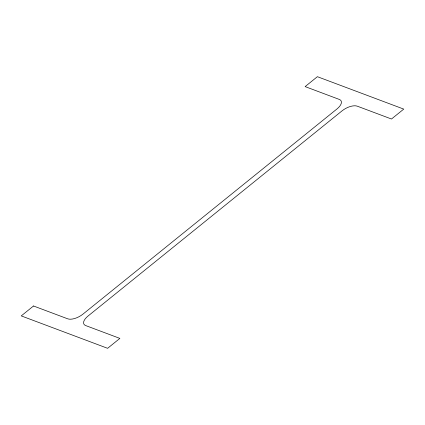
<?xml version="1.0" encoding="UTF-8"?>
<svg xmlns="http://www.w3.org/2000/svg" width="425" height="425" viewBox="0 0 425 425"><rect width="100%" height="100%" fill="white"/><g stroke="black" fill="none" stroke-linecap="round" stroke-linejoin="round"><path stroke-width="0.64" d="M33.517 305.989L21.25 315.897L107.61 348.309L119.871 338.401L85.669 325.561A11.969 5.583 -28.1 0 1 88.002 316.062L342.072 110.845A11.969 5.583 -28.1 0 1 357.282 106.176L391.483 119.011L403.75 109.103L317.39 76.691L305.129 86.599L339.331 99.439A11.969 5.583 -28.1 0 1 336.998 108.938L82.928 314.155A11.969 5.583 -28.1 0 1 67.718 318.824L33.517 305.989"/></g></svg>
